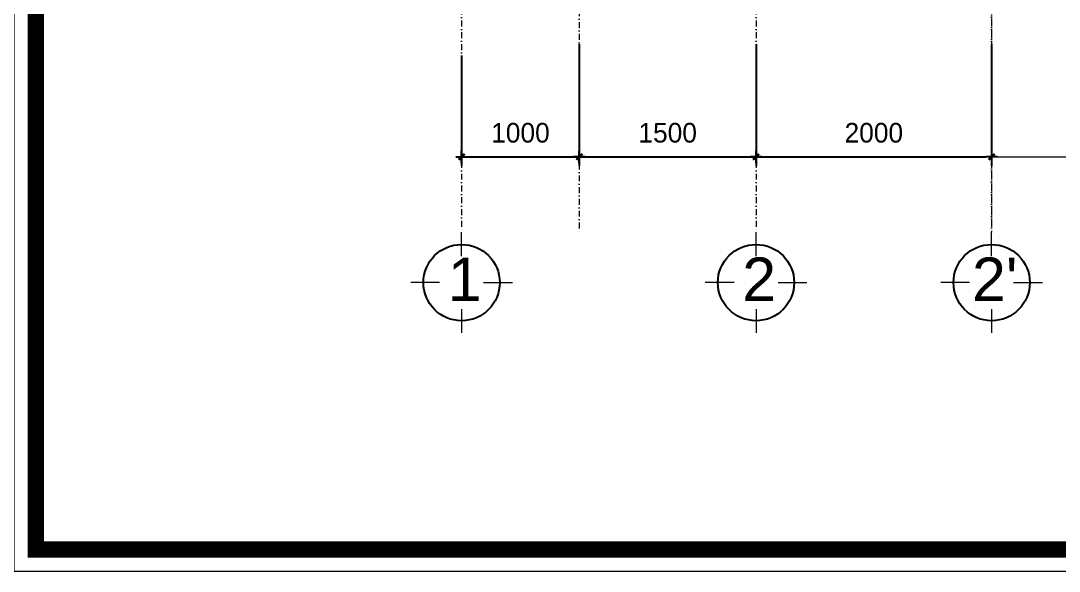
# Model space of a CAD drawing. Header units: millimetres. Extents: x 615730 to 2792744, y 139412 to 597571.
# Drawn here: x 1288373 to 1297188, y 255999 to 260674 of the extents above; entities that cross this region are included whole.
import ezdxf
from ezdxf.enums import TextEntityAlignment as Align

# ---------------------------------------------------------------- set-up
doc = ezdxf.new("R2010")
doc.units = ezdxf.units.MM
doc.header["$MEASUREMENT"] = 0
doc.header["$PDMODE"] = 34
doc.linetypes.add('DASHDOT', pattern=[1, 0.5, -0.25, 0, -0.25])
doc.layers.get('0').update_dxf_attribs({"lineweight": 5})
for name, color, linetype, lineweight in [('0.1(9)', 9, 'Continuous', 13), ('thay', 7, 'Continuous', 15), ('TIM TRUC', 149, 'DASHDOT', 9), ('VLIEU', 250, 'Continuous', 9)]:
    doc.layers.add(name, color=color, linetype=linetype, lineweight=lineweight)
for name, color, linetype in [('H', 252, 'Continuous'), ('netthay', 3, 'Continuous'), ('TEXT', 2, 'Continuous'), ('VL', 155, 'Continuous')]:
    doc.layers.add(name, color=color, linetype=linetype)
doc.styles.add('H280', font='', dxfattribs={"height": 200})
doc.styles.add('KT OZON', font='', dxfattribs={"height": 200})
doc.styles.add('VNI-AVO', font='vni-roms.shx')
doc.styles.get('H280').set_extended_font_data('VNI-Avo')
doc.styles.get('KT OZON').set_extended_font_data('VNI-Helve')
doc.dimstyles.new('1-50b', dxfattribs={"dimtxt": 167, "dimasz": 50, "dimexe": 75, "dimexo": 150, "dimgap": 120, "dimtad": 1, "dimdec": 0, "dimzin": 12, "dimtxsty": 'VNI-AVO', "dimblk": ']', "dimcen": 0, "dimdle": 50, "dimclrd": 252, "dimclre": 252, "dimclrt": 2, "dimadec": 0, "dimazin": 0, "dimtfac": 1, "dimtdec": 0, "dimtix": 1, "dimtmove": 2, "dimatfit": 0, "dimldrblk": 'OPEN90', "dimfxl": 1, "dimlwd": -1, "dimlwe": -1, "dimarcsym": 0})

# ---------------------------------------------------------------- blocks, each defined once
blk = doc.blocks.new('TRUC 1')
at = {"ltscale": 50}
blk.add_circle((0, -9525), 8572, dxfattribs=at)
at = {"layer": '0.1(9)', "ltscale": 50}
for p, q in [((0, -3572), (0, 1782)), ((-4942, -9525), (-11427, -9525)), ((4942, -9525), (11427, -9525)), ((0, -15478), (0, -20832))]:
    blk.add_line(p, q, dxfattribs=at)
at = {"layer": 'TEXT', "ltscale": 50, "style": 'H280'}
blk.add_attdef('1', text='', height=10478, dxfattribs=at).set_placement((-214, -4892), align=Align.CENTER)
blk = doc.blocks.new(']')
for p, q in [((1, 0), (-1, 0)), ((0, 1), (0, -1))]:
    blk.add_line(p, q)
at = {"color": 9, "const_width": 0.4}
blk.add_lwpolyline([(-0.51, -0.51), (0.51, 0.51)], dxfattribs=at)
blk = doc.blocks.new('*D2588')
at = {"layer": 'DEFPOINTS', "color": 0, "ltscale": 10, "transparency": 16777216}
for p in [(1292114.5, 260529.4, -12.4), (1293114.1, 260529.4), (1293114.1, 259518.7)]:
    blk.add_point(p, dxfattribs=at)
at = {"layer": 'VL', "color": 252, "ltscale": 10, "transparency": 16777216}
for p, q in [((1292114.5, 260379.4), (1292114.5, 259443.7)), ((1293114.1, 260379.4), (1293114.1, 259443.7)), ((1292164.5, 259518.7), (1293064.1, 259518.7))]:
    blk.add_line(p, q, dxfattribs=at)
at = {"layer": 'VL', "color": 252, "ltscale": 10, "transparency": 16777216, "xscale": 50, "yscale": 50, "zscale": 50, "rotation": 180}
blk.add_blockref(']', (1292114.5, 259518.7), dxfattribs=at)
at = {"layer": 'VL', "color": 252, "ltscale": 10, "transparency": 16777216, "xscale": 50, "yscale": 50, "zscale": 50}
blk.add_blockref(']', (1293114.1, 259518.7), dxfattribs=at)
at = {"layer": 'VL', "color": 2, "ltscale": 10, "transparency": 16777216, "insert": (1292614.3, 259722.2), "char_height": 167, "attachment_point": 5, "style": 'VNI-AVO'}
blk.add_mtext('1000', dxfattribs=at)
blk = doc.blocks.new('_Open90')
at = {"color": 0, "linetype": 'ByBlock', "lineweight": -2}
for p, q in [((0, 0), (-1, 0)), ((-0.5, 0.5), (0, 0)), ((0, 0), (-0.5, -0.5))]:
    blk.add_line(p, q, dxfattribs=at)
blk = doc.blocks.new('*D2589')
at = {"layer": 'DEFPOINTS', "color": 0, "ltscale": 10, "transparency": 16777216}
for p in [(1293114.1, 260624.4), (1294614.1, 260624.4), (1294614.1, 259518.7)]:
    blk.add_point(p, dxfattribs=at)
at = {"layer": 'VL', "color": 252, "ltscale": 10, "transparency": 16777216}
for p, q in [((1293114.1, 260474.4), (1293114.1, 259443.7)), ((1294614.1, 260474.4), (1294614.1, 259443.7)), ((1293164.1, 259518.7), (1294564.1, 259518.7))]:
    blk.add_line(p, q, dxfattribs=at)
at = {"layer": 'VL', "color": 252, "ltscale": 10, "transparency": 16777216, "xscale": 50, "yscale": 50, "zscale": 50, "rotation": 180}
blk.add_blockref(']', (1293114.1, 259518.7), dxfattribs=at)
at = {"layer": 'VL', "color": 252, "ltscale": 10, "transparency": 16777216, "xscale": 50, "yscale": 50, "zscale": 50}
blk.add_blockref(']', (1294614.1, 259518.7), dxfattribs=at)
at = {"layer": 'VL', "color": 2, "ltscale": 10, "transparency": 16777216, "insert": (1293864.1, 259722.2), "char_height": 167, "attachment_point": 5, "style": 'VNI-AVO'}
blk.add_mtext('1500', dxfattribs=at)
blk = doc.blocks.new('*D2590')
at = {"layer": 'DEFPOINTS', "color": 0, "ltscale": 10, "transparency": 16777216}
for p in [(1294614.1, 260624.4), (1296614.1, 260624.4), (1296614.1, 259518.7)]:
    blk.add_point(p, dxfattribs=at)
at = {"layer": 'VL', "color": 252, "ltscale": 10, "transparency": 16777216}
for p, q in [((1294614.1, 260474.4), (1294614.1, 259443.7)), ((1296614.1, 260474.4), (1296614.1, 259443.7)), ((1294664.1, 259518.7), (1296564.1, 259518.7))]:
    blk.add_line(p, q, dxfattribs=at)
at = {"layer": 'VL', "color": 252, "ltscale": 10, "transparency": 16777216, "xscale": 50, "yscale": 50, "zscale": 50, "rotation": 180}
blk.add_blockref(']', (1294614.1, 259518.7), dxfattribs=at)
at = {"layer": 'VL', "color": 252, "ltscale": 10, "transparency": 16777216, "xscale": 50, "yscale": 50, "zscale": 50}
blk.add_blockref(']', (1296614.1, 259518.7), dxfattribs=at)
at = {"layer": 'VL', "color": 2, "ltscale": 10, "transparency": 16777216, "insert": (1295614.1, 259722.2), "char_height": 167, "attachment_point": 5, "style": 'VNI-AVO'}
blk.add_mtext('2000', dxfattribs=at)
blk = doc.blocks.new('*D2612')
at = {"layer": 'DEFPOINTS', "color": 0, "ltscale": 10, "transparency": 16777216}
for p in [(1296614.1, 260624.4), (1299054, 260624.4), (1299054, 259518.7)]:
    blk.add_point(p, dxfattribs=at)
at = {"layer": 'VLIEU', "color": 252, "ltscale": 10, "transparency": 16777216}
for p, q in [((1296614.1, 260474.4), (1296614.1, 259443.7)), ((1299054, 260474.4), (1299054, 259443.7)), ((1296664.1, 259518.7), (1299004, 259518.7))]:
    blk.add_line(p, q, dxfattribs=at)
at = {"layer": 'VLIEU', "color": 252, "ltscale": 10, "transparency": 16777216, "xscale": 50, "yscale": 50, "zscale": 50, "rotation": 180}
blk.add_blockref(']', (1296614.1, 259518.7), dxfattribs=at)
at = {"layer": 'VLIEU', "color": 252, "ltscale": 10, "transparency": 16777216, "xscale": 50, "yscale": 50, "zscale": 50}
blk.add_blockref(']', (1299054, 259518.7), dxfattribs=at)
at = {"layer": 'VLIEU', "color": 2, "ltscale": 10, "transparency": 16777216, "insert": (1297834, 259722.2), "char_height": 167, "attachment_point": 5, "style": 'VNI-AVO'}
blk.add_mtext('2440', dxfattribs=at)

msp = doc.modelspace()

# ---------------------------------------------------------------- linework, layer by layer
at = {"layer": 'H', "const_width": 138.2}
msp.add_lwpolyline([(1288499.3, 256183.5), (1315502.2, 256183.5), (1315502.2, 275168.5), (1288499.3, 275168.5)], close=True, dxfattribs=at)
at = {"layer": 'thay', "linetype": 'Continuous'}
msp.add_lwpolyline([(1288315, 255999.2), (1315686.5, 255999.2), (1315686.5, 275352.8), (1288315, 275352.8)], close=True, dxfattribs=at)
at = {"layer": 'TIM TRUC', "ltscale": 100}
for p, q in [((1292114.5, 273389), (1292114.5, 258877.7, -13.1)), ((1294614.1, 273389), (1294614.1, 258877.7)), ((1296614.1, 273389), (1296614.1, 258877.7)), ((1293114.1, 272274.5), (1293114.1, 258877.7)), ((1296614.1, 264996.5), (1296614.1, 258877.7))]:
    msp.add_line(p, q, dxfattribs=at)

# ---------------------------------------------------------------- block references
at = {"layer": 'netthay', "lineweight": -2, "ltscale": 10}
ref = msp.add_blockref('TRUC 1', (1292114.5, 258090.6, -13.1), dxfattribs=dict(at, xscale=0.03778148023411632, yscale=0.03778148023411632, zscale=0.03778148023411632, rotation=180))
ref.add_attrib('1', '1', dxfattribs={"layer": 'TEXT', "color": 3, "ltscale": 50, "height": 370.2, "style": 'KT OZON'}).set_placement((1292141.2, 258293.6, -13.1), align=Align.CENTER)
ref = msp.add_blockref('TRUC 1', (1294614.1, 258090.6), dxfattribs=dict(at, xscale=0.03778148023411632, yscale=0.03778148023411632, zscale=0.03778148023411632, rotation=180))
ref.add_attrib('1', '2', dxfattribs={"layer": 'TEXT', "color": 3, "ltscale": 50, "height": 370.2, "style": 'KT OZON'}).set_placement((1294640.7, 258293.6), align=Align.CENTER)
ref = msp.add_blockref('TRUC 1', (1296614.1, 258090.6, -13.1), dxfattribs=dict(at, xscale=0.03778148023411632, yscale=0.03778148023411632, zscale=0.03778148023411632, rotation=180))
ref.add_attrib('1', "2'", dxfattribs={"layer": 'TEXT', "color": 3, "ltscale": 50, "height": 370.15, "style": 'KT OZON'}).set_placement((1296640.7, 258293.6, -13.1), align=Align.CENTER)

# ---------------------------------------------------------------- dimensions: what is measured, and where the dimension line sits
at = {"layer": 'VL', "ltscale": 10}
for base, p1, p2, picture, middle in [((1294614.1, 259518.7), (1293114.1, 260624.4), (1294614.1, 260624.4), '*D2589', (1293864.1, 259722.2)), ((1296614.1, 259518.7), (1294614.1, 260624.4), (1296614.1, 260624.4), '*D2590', (1295614.1, 259722.2)), ((1293114.1, 259518.7), (1292114.5, 260529.4, -12.4), (1293114.1, 260529.4), '*D2588', (1292614.3, 259722.2))]:
    dim = msp.add_linear_dim(base=base, p1=p1, p2=p2, dimstyle='1-50b', override={"dimfxl": 150, "dimarcsym": 1}, dxfattribs=at)
    dim.commit()
    dim.dimension.update_dxf_attribs({"geometry": picture, "text_midpoint": middle})
at = {"layer": 'VLIEU', "ltscale": 10}
dim = msp.add_linear_dim(base=(1299054, 259518.7), p1=(1296614.1, 260624.4), p2=(1299054, 260624.4), dimstyle='1-50b', override={"dimfxl": 2}, dxfattribs=at)
dim.commit()
dim.dimension.update_dxf_attribs({"geometry": '*D2612', "text_midpoint": (1297834, 259722.2)})

doc.saveas('drawing.dxf')
